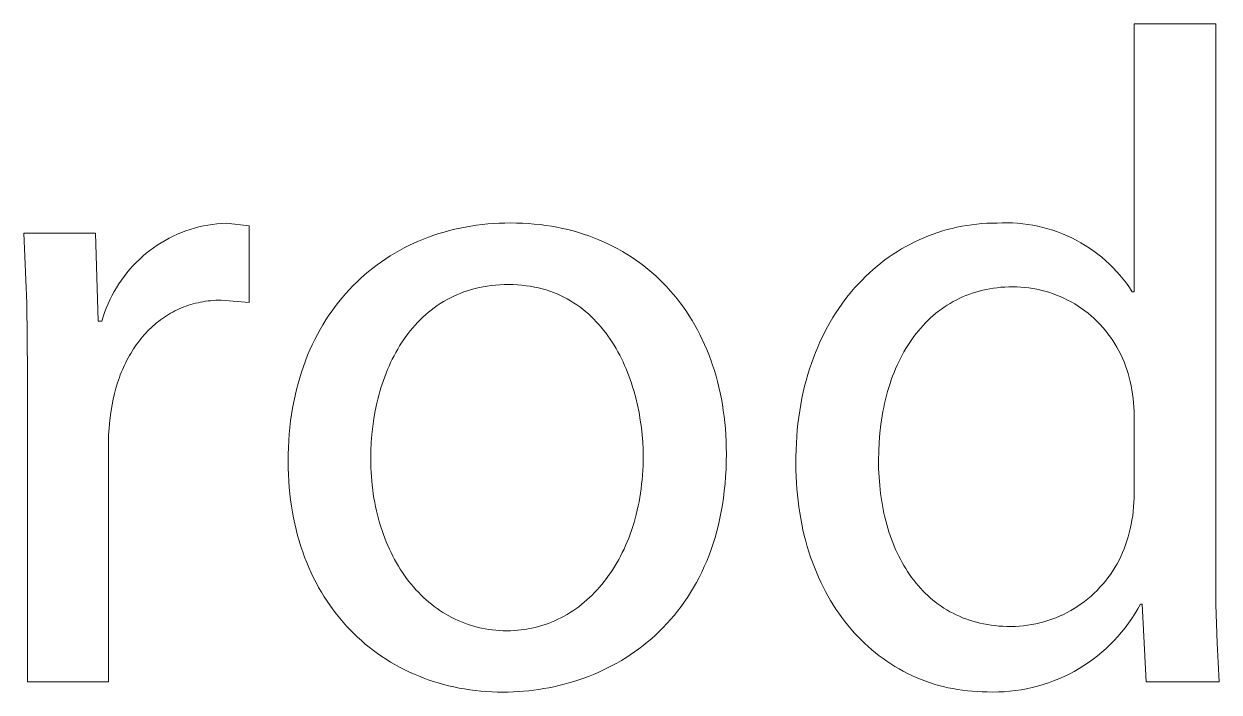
# Model space of a CAD drawing. Header units: millimetres. Extents: x 0 to 3480, y 0 to 2432.
# Drawn here: x 2216.65 to 2261.59, y 152.79 to 177.92 of the extents above; entities that cross this region are included whole.
import ezdxf

# ---------------------------------------------------------------- set-up
doc = ezdxf.new("R2010")
doc.units = ezdxf.units.MM
doc.header["$MEASUREMENT"] = 0
doc.layers.add('Domyślny', color=7, linetype='Continuous', true_color=0x000000)

msp = doc.modelspace()

# ---------------------------------------------------------------- linework, layer by layer
at = {"layer": 'Domyślny', "color": 18, "lineweight": 15, "true_color": 0x000000}
for p, q in [((2258.39, 167.845), (2258.39, 177.916)), ((2258.39, 177.916), (2261.461, 177.916)), ((2261.461, 177.916), (2261.461, 157.541)), ((2223.397, 170.32), (2223.566, 170.353)), ((2223.566, 170.353), (2223.736, 170.379)), ((2223.736, 170.379), (2223.906, 170.401)), ((2223.906, 170.401), (2224.078, 170.416)), ((2224.078, 170.416), (2224.249, 170.426)), ((2224.249, 170.426), (2225.118, 170.321)), ((2233.458, 170.315), (2233.666, 170.346)), ((2233.666, 170.346), (2233.876, 170.372)), ((2233.876, 170.372), (2234.087, 170.394)), ((2234.087, 170.394), (2234.3, 170.411)), ((2234.3, 170.411), (2234.515, 170.423)), ((2234.515, 170.423), (2234.731, 170.43)), ((2234.731, 170.43), (2234.949, 170.432)), ((2234.949, 170.432), (2235.175, 170.43)), ((2235.175, 170.43), (2235.398, 170.422)), ((2235.398, 170.422), (2235.619, 170.409)), ((2235.619, 170.409), (2235.838, 170.392)), ((2235.838, 170.392), (2236.055, 170.369)), ((2236.055, 170.369), (2236.268, 170.341)), ((2236.268, 170.341), (2236.48, 170.308)), ((2251.917, 170.307), (2252.103, 170.339)), ((2252.103, 170.339), (2252.29, 170.366)), ((2252.29, 170.366), (2252.479, 170.389)), ((2252.479, 170.389), (2252.668, 170.406)), ((2252.668, 170.406), (2252.859, 170.419)), ((2252.859, 170.419), (2253.051, 170.426)), ((2253.051, 170.426), (2253.244, 170.429)), ((2253.244, 170.429), (2253.437, 170.437)), ((2253.437, 170.437), (2253.629, 170.439)), ((2253.629, 170.439), (2253.822, 170.434)), ((2253.822, 170.434), (2254.014, 170.423)), ((2254.014, 170.423), (2254.206, 170.404)), ((2254.206, 170.404), (2254.397, 170.38)), ((2254.397, 170.38), (2254.587, 170.349)), ((2254.587, 170.349), (2254.776, 170.311)), ((2216.759, 167.413), (2216.646, 170.043)), ((2216.646, 170.043), (2219.335, 170.043)), ((2219.335, 170.043), (2219.44, 166.74)), ((2222.107, 169.856), (2222.26, 169.933)), ((2222.26, 169.933), (2222.417, 170.005)), ((2222.417, 170.005), (2222.575, 170.071)), ((2222.575, 170.071), (2222.736, 170.132)), ((2222.736, 170.132), (2222.899, 170.187)), ((2222.899, 170.187), (2223.063, 170.237)), ((2223.063, 170.237), (2223.23, 170.281)), ((2223.23, 170.281), (2223.397, 170.32)), ((2225.118, 170.321), (2225.118, 167.435)), ((2231.676, 169.826), (2231.865, 169.899)), ((2231.865, 169.899), (2232.057, 169.967)), ((2232.057, 169.967), (2232.25, 170.03)), ((2232.25, 170.03), (2232.446, 170.089)), ((2232.446, 170.089), (2232.645, 170.144)), ((2232.645, 170.144), (2232.845, 170.193)), ((2232.845, 170.193), (2233.047, 170.239)), ((2233.047, 170.239), (2233.252, 170.279)), ((2233.252, 170.279), (2233.458, 170.315)), ((2236.48, 170.308), (2236.688, 170.271)), ((2236.688, 170.271), (2236.894, 170.229)), ((2236.894, 170.229), (2237.098, 170.182)), ((2237.098, 170.182), (2237.298, 170.13)), ((2237.298, 170.13), (2237.496, 170.073)), ((2237.496, 170.073), (2237.692, 170.012)), ((2237.692, 170.012), (2237.884, 169.946)), ((2237.884, 169.946), (2238.073, 169.876)), ((2250.485, 169.877), (2250.658, 169.947)), ((2250.658, 169.947), (2250.833, 170.012)), ((2250.833, 170.012), (2251.01, 170.073)), ((2251.01, 170.073), (2251.188, 170.13)), ((2251.188, 170.13), (2251.368, 170.181)), ((2251.368, 170.181), (2251.549, 170.228)), ((2251.549, 170.228), (2251.732, 170.27)), ((2251.732, 170.27), (2251.917, 170.307)), ((2254.776, 170.311), (2254.964, 170.267)), ((2254.964, 170.267), (2255.15, 170.216)), ((2255.15, 170.216), (2255.334, 170.159)), ((2255.334, 170.159), (2255.516, 170.096)), ((2255.516, 170.096), (2255.696, 170.027)), ((2255.696, 170.027), (2255.873, 169.952)), ((2255.873, 169.952), (2256.047, 169.87)), ((2221.382, 169.396), (2221.52, 169.498)), ((2221.52, 169.498), (2221.662, 169.595)), ((2221.662, 169.595), (2221.807, 169.687)), ((2221.807, 169.687), (2221.955, 169.774)), ((2221.955, 169.774), (2222.107, 169.856)), ((2230.767, 169.396), (2230.944, 169.491)), ((2230.944, 169.491), (2231.123, 169.582)), ((2231.123, 169.582), (2231.305, 169.668)), ((2231.305, 169.668), (2231.489, 169.749)), ((2231.489, 169.749), (2231.676, 169.826)), ((2238.073, 169.876), (2238.26, 169.801)), ((2238.26, 169.801), (2238.444, 169.722)), ((2238.444, 169.722), (2238.625, 169.638)), ((2238.625, 169.638), (2238.802, 169.55)), ((2238.802, 169.55), (2238.977, 169.458)), ((2238.977, 169.458), (2239.149, 169.361)), ((2249.491, 169.36), (2249.651, 169.457)), ((2249.651, 169.457), (2249.814, 169.55)), ((2249.814, 169.55), (2249.979, 169.639)), ((2249.979, 169.639), (2250.145, 169.722)), ((2250.145, 169.722), (2250.314, 169.802)), ((2250.314, 169.802), (2250.485, 169.877)), ((2256.047, 169.87), (2256.219, 169.783)), ((2256.219, 169.783), (2256.388, 169.689)), ((2256.388, 169.689), (2256.553, 169.59)), ((2256.553, 169.59), (2256.715, 169.486)), ((2256.715, 169.486), (2256.873, 169.376)), ((2220.865, 168.943), (2220.988, 169.063)), ((2220.988, 169.063), (2221.115, 169.178)), ((2221.115, 169.178), (2221.247, 169.29)), ((2221.247, 169.29), (2221.382, 169.396)), ((2230.088, 168.973), (2230.254, 169.085)), ((2230.254, 169.085), (2230.422, 169.193)), ((2230.422, 169.193), (2230.593, 169.297)), ((2230.593, 169.297), (2230.767, 169.396)), ((2239.149, 169.361), (2239.317, 169.26)), ((2239.317, 169.26), (2239.482, 169.155)), ((2239.482, 169.155), (2239.645, 169.046)), ((2239.645, 169.046), (2239.803, 168.932)), ((2248.874, 168.926), (2249.024, 169.041)), ((2249.024, 169.041), (2249.177, 169.152)), ((2249.177, 169.152), (2249.333, 169.258)), ((2249.333, 169.258), (2249.491, 169.36)), ((2256.873, 169.376), (2257.027, 169.26)), ((2257.027, 169.26), (2257.178, 169.14)), ((2257.178, 169.14), (2257.324, 169.014)), ((2257.324, 169.014), (2257.465, 168.883)), ((2220.414, 168.425), (2220.52, 168.56)), ((2220.52, 168.56), (2220.63, 168.692)), ((2220.63, 168.692), (2220.745, 168.82)), ((2220.745, 168.82), (2220.865, 168.943)), ((2229.457, 168.481), (2229.61, 168.611)), ((2229.61, 168.611), (2229.767, 168.736)), ((2229.767, 168.736), (2229.926, 168.857)), ((2229.926, 168.857), (2230.088, 168.973)), ((2239.803, 168.932), (2239.959, 168.815)), ((2239.959, 168.815), (2240.111, 168.693)), ((2240.111, 168.693), (2240.26, 168.568)), ((2240.26, 168.568), (2240.406, 168.438)), ((2248.298, 168.423), (2248.437, 168.555)), ((2248.437, 168.555), (2248.58, 168.683)), ((2248.58, 168.683), (2248.726, 168.807)), ((2248.726, 168.807), (2248.874, 168.926)), ((2257.465, 168.883), (2257.602, 168.748)), ((2257.602, 168.748), (2257.735, 168.608)), ((2257.735, 168.608), (2257.862, 168.463)), ((2220.124, 167.998), (2220.216, 168.144)), ((2220.216, 168.144), (2220.312, 168.286)), ((2220.312, 168.286), (2220.414, 168.425)), ((2229.018, 168.068), (2229.161, 168.21)), ((2229.161, 168.21), (2229.308, 168.348)), ((2229.308, 168.348), (2229.457, 168.481)), ((2234.384, 168.093), (2234.225, 168.076)), ((2234.546, 168.105), (2234.384, 168.093)), ((2234.711, 168.112), (2234.546, 168.105)), ((2234.879, 168.115), (2234.711, 168.112)), ((2235.048, 168.112), (2234.879, 168.115)), ((2235.213, 168.104), (2235.048, 168.112)), ((2235.375, 168.091), (2235.213, 168.104)), ((2235.534, 168.073), (2235.375, 168.091)), ((2240.406, 168.438), (2240.548, 168.305)), ((2240.548, 168.305), (2240.687, 168.167)), ((2240.687, 168.167), (2240.822, 168.026)), ((2247.895, 168.002), (2248.027, 168.147)), ((2248.027, 168.147), (2248.161, 168.287)), ((2248.161, 168.287), (2248.298, 168.423)), ((2257.862, 168.463), (2257.985, 168.315)), ((2257.985, 168.315), (2258.102, 168.162)), ((2258.102, 168.162), (2258.214, 168.005)), ((2219.88, 167.544), (2219.956, 167.698)), ((2219.956, 167.698), (2220.038, 167.85)), ((2220.038, 167.85), (2220.124, 167.998)), ((2228.609, 167.618), (2228.742, 167.772)), ((2228.742, 167.772), (2228.878, 167.922)), ((2228.878, 167.922), (2229.018, 168.068)), ((2232.794, 167.672), (2232.667, 167.609)), ((2232.924, 167.731), (2232.794, 167.672)), ((2233.057, 167.785), (2232.924, 167.731)), ((2233.193, 167.836), (2233.057, 167.785)), ((2233.332, 167.883), (2233.193, 167.836)), ((2233.473, 167.926), (2233.332, 167.883)), ((2233.618, 167.965), (2233.473, 167.926)), ((2233.765, 167.999), (2233.618, 167.965)), ((2233.916, 168.029), (2233.765, 167.999)), ((2234.069, 168.055), (2233.916, 168.029)), ((2234.225, 168.076), (2234.069, 168.055)), ((2235.689, 168.05), (2235.534, 168.073)), ((2235.842, 168.023), (2235.689, 168.05)), ((2235.991, 167.991), (2235.842, 168.023)), ((2236.138, 167.954), (2235.991, 167.991)), ((2236.281, 167.912), (2236.138, 167.954)), ((2236.421, 167.866), (2236.281, 167.912)), ((2236.558, 167.816), (2236.421, 167.866)), ((2236.693, 167.762), (2236.558, 167.816)), ((2236.824, 167.704), (2236.693, 167.762)), ((2236.952, 167.641), (2236.824, 167.704)), ((2237.077, 167.575), (2236.952, 167.641)), ((2240.822, 168.026), (2240.953, 167.881)), ((2240.953, 167.881), (2241.081, 167.733)), ((2241.081, 167.733), (2241.206, 167.58)), ((2247.521, 167.544), (2247.643, 167.701)), ((2247.643, 167.701), (2247.767, 167.854)), ((2247.767, 167.854), (2247.895, 168.002)), ((2251.938, 167.648), (2251.819, 167.594)), ((2252.06, 167.7), (2251.938, 167.648)), ((2252.183, 167.748), (2252.06, 167.7)), ((2252.309, 167.792), (2252.183, 167.748)), ((2252.437, 167.832), (2252.309, 167.792)), ((2252.567, 167.869), (2252.437, 167.832)), ((2252.699, 167.903), (2252.567, 167.869)), ((2252.832, 167.932), (2252.699, 167.903)), ((2252.968, 167.958), (2252.832, 167.932)), ((2253.106, 167.98), (2252.968, 167.958)), ((2253.246, 167.998), (2253.106, 167.98)), ((2253.387, 168.012), (2253.246, 167.998)), ((2253.531, 168.022), (2253.387, 168.012)), ((2253.676, 168.028), (2253.531, 168.022)), ((2253.824, 168.03), (2253.676, 168.028)), ((2253.977, 168.028), (2253.824, 168.03)), ((2254.13, 168.021), (2253.977, 168.028)), ((2254.283, 168.008), (2254.13, 168.021)), ((2254.435, 167.99), (2254.283, 168.008)), ((2254.587, 167.967), (2254.435, 167.99)), ((2254.738, 167.939), (2254.587, 167.967)), ((2254.887, 167.906), (2254.738, 167.939)), ((2255.036, 167.868), (2254.887, 167.906)), ((2255.183, 167.825), (2255.036, 167.868)), ((2255.329, 167.776), (2255.183, 167.825)), ((2255.472, 167.723), (2255.329, 167.776)), ((2255.614, 167.665), (2255.472, 167.723)), ((2255.754, 167.602), (2255.614, 167.665)), ((2258.214, 168.005), (2258.32, 167.845)), ((2258.32, 167.845), (2258.39, 167.845)), ((2216.786, 164.781), (2216.759, 167.413)), ((2219.683, 167.068), (2219.743, 167.229)), ((2219.743, 167.229), (2219.809, 167.388)), ((2219.809, 167.388), (2219.88, 167.544)), ((2222.488, 167.202), (2222.404, 167.164)), ((2222.572, 167.238), (2222.488, 167.202)), ((2222.658, 167.273), (2222.572, 167.238)), ((2222.744, 167.305), (2222.658, 167.273)), ((2222.832, 167.335), (2222.744, 167.305)), ((2222.92, 167.363), (2222.832, 167.335)), ((2223.01, 167.389), (2222.92, 167.363)), ((2223.101, 167.413), (2223.01, 167.389)), ((2223.193, 167.434), (2223.101, 167.413)), ((2223.286, 167.454), (2223.193, 167.434)), ((2223.38, 167.471), (2223.286, 167.454)), ((2223.474, 167.486), (2223.38, 167.471)), ((2223.57, 167.499), (2223.474, 167.486)), ((2223.667, 167.509), (2223.57, 167.499)), ((2223.765, 167.518), (2223.667, 167.509)), ((2223.864, 167.523), (2223.765, 167.518)), ((2223.963, 167.527), (2223.864, 167.523)), ((2224.064, 167.528), (2223.963, 167.527)), ((2225.118, 167.435), (2224.064, 167.528)), ((2228.232, 167.131), (2228.354, 167.297)), ((2228.354, 167.297), (2228.48, 167.459)), ((2228.48, 167.459), (2228.609, 167.618)), ((2232.073, 167.243), (2231.962, 167.159)), ((2232.186, 167.323), (2232.073, 167.243)), ((2232.302, 167.4), (2232.186, 167.323)), ((2232.421, 167.473), (2232.302, 167.4)), ((2232.542, 167.543), (2232.421, 167.473)), ((2232.667, 167.609), (2232.542, 167.543)), ((2237.199, 167.505), (2237.077, 167.575)), ((2237.318, 167.431), (2237.199, 167.505)), ((2237.435, 167.354), (2237.318, 167.431)), ((2237.548, 167.273), (2237.435, 167.354)), ((2237.659, 167.189), (2237.548, 167.273)), ((2237.766, 167.101), (2237.659, 167.189)), ((2241.206, 167.58), (2241.326, 167.424)), ((2241.326, 167.424), (2241.443, 167.265)), ((2241.443, 167.265), (2241.557, 167.102)), ((2247.175, 167.05), (2247.287, 167.219)), ((2247.287, 167.219), (2247.402, 167.384)), ((2247.402, 167.384), (2247.521, 167.544)), ((2251.145, 167.193), (2251.041, 167.115)), ((2251.252, 167.268), (2251.145, 167.193)), ((2251.361, 167.34), (2251.252, 167.268)), ((2251.472, 167.408), (2251.361, 167.34)), ((2251.586, 167.473), (2251.472, 167.408)), ((2251.701, 167.535), (2251.586, 167.473)), ((2251.819, 167.594), (2251.701, 167.535)), ((2255.892, 167.534), (2255.754, 167.602)), ((2256.027, 167.462), (2255.892, 167.534)), ((2256.16, 167.385), (2256.027, 167.462)), ((2256.29, 167.304), (2256.16, 167.385)), ((2256.417, 167.218), (2256.29, 167.304)), ((2256.541, 167.128), (2256.417, 167.218)), ((2219.44, 166.74), (2219.579, 166.74)), ((2219.579, 166.74), (2219.628, 166.905)), ((2219.628, 166.905), (2219.683, 167.068)), ((2221.779, 166.787), (2221.706, 166.731)), ((2221.853, 166.841), (2221.779, 166.787)), ((2221.928, 166.892), (2221.853, 166.841)), ((2222.005, 166.942), (2221.928, 166.892)), ((2222.082, 166.991), (2222.005, 166.942)), ((2222.161, 167.037), (2222.082, 166.991)), ((2222.241, 167.081), (2222.161, 167.037)), ((2222.322, 167.123), (2222.241, 167.081)), ((2222.404, 167.164), (2222.322, 167.123)), ((2227.89, 166.607), (2228, 166.786)), ((2228, 166.786), (2228.114, 166.96)), ((2228.114, 166.96), (2228.232, 167.131)), ((2231.548, 166.794), (2231.451, 166.695)), ((2231.647, 166.89), (2231.548, 166.794)), ((2231.75, 166.983), (2231.647, 166.89)), ((2231.855, 167.073), (2231.75, 166.983)), ((2231.962, 167.159), (2231.855, 167.073)), ((2237.871, 167.011), (2237.766, 167.101)), ((2237.973, 166.917), (2237.871, 167.011)), ((2238.072, 166.82), (2237.973, 166.917)), ((2238.169, 166.72), (2238.072, 166.82)), ((2241.557, 167.102), (2241.666, 166.935)), ((2241.666, 166.935), (2241.772, 166.765)), ((2241.772, 166.765), (2241.874, 166.591)), ((2246.962, 166.701), (2247.067, 166.878)), ((2247.067, 166.878), (2247.175, 167.05)), ((2250.644, 166.771), (2250.55, 166.678)), ((2250.74, 166.862), (2250.644, 166.771)), ((2250.838, 166.949), (2250.74, 166.862)), ((2250.938, 167.034), (2250.838, 166.949)), ((2251.041, 167.115), (2250.938, 167.034)), ((2256.662, 167.034), (2256.541, 167.128)), ((2256.78, 166.936), (2256.662, 167.034)), ((2256.894, 166.834), (2256.78, 166.936)), ((2257.005, 166.727), (2256.894, 166.834)), ((2221.231, 166.293), (2221.168, 166.224)), ((2221.295, 166.361), (2221.231, 166.293)), ((2221.361, 166.427), (2221.295, 166.361)), ((2221.427, 166.491), (2221.361, 166.427)), ((2221.495, 166.554), (2221.427, 166.491)), ((2221.564, 166.615), (2221.495, 166.554)), ((2221.635, 166.674), (2221.564, 166.615)), ((2221.706, 166.731), (2221.635, 166.674)), ((2227.682, 166.239), (2227.784, 166.425)), ((2227.784, 166.425), (2227.89, 166.607)), ((2231.177, 166.382), (2231.091, 166.272)), ((2231.266, 166.489), (2231.177, 166.382)), ((2231.357, 166.593), (2231.266, 166.489)), ((2231.451, 166.695), (2231.357, 166.593)), ((2238.262, 166.618), (2238.169, 166.72)), ((2238.353, 166.513), (2238.262, 166.618)), ((2238.441, 166.405), (2238.353, 166.513)), ((2238.526, 166.295), (2238.441, 166.405)), ((2238.609, 166.182), (2238.526, 166.295)), ((2241.874, 166.591), (2241.972, 166.414)), ((2241.972, 166.414), (2242.066, 166.234)), ((2246.67, 166.149), (2246.764, 166.337)), ((2246.764, 166.337), (2246.861, 166.521)), ((2246.861, 166.521), (2246.962, 166.701)), ((2250.283, 166.38), (2250.199, 166.275)), ((2250.37, 166.482), (2250.283, 166.38)), ((2250.459, 166.581), (2250.37, 166.482)), ((2250.55, 166.678), (2250.459, 166.581)), ((2257.112, 166.618), (2257.005, 166.727)), ((2257.216, 166.504), (2257.112, 166.618)), ((2257.315, 166.388), (2257.216, 166.504)), ((2257.41, 166.267), (2257.315, 166.388)), ((2220.874, 165.853), (2220.819, 165.774)), ((2220.93, 165.93), (2220.874, 165.853)), ((2220.988, 166.006), (2220.93, 165.93)), ((2221.047, 166.08), (2220.988, 166.006)), ((2221.107, 166.153), (2221.047, 166.08)), ((2221.168, 166.224), (2221.107, 166.153)), ((2227.4, 165.657), (2227.489, 165.855)), ((2227.489, 165.855), (2227.583, 166.049)), ((2227.583, 166.049), (2227.682, 166.239)), ((2230.849, 165.929), (2230.774, 165.81)), ((2230.927, 166.046), (2230.849, 165.929)), ((2231.008, 166.16), (2230.927, 166.046)), ((2231.091, 166.272), (2231.008, 166.16)), ((2238.689, 166.067), (2238.609, 166.182)), ((2238.766, 165.95), (2238.689, 166.067)), ((2238.841, 165.831), (2238.766, 165.95)), ((2242.066, 166.234), (2242.156, 166.05)), ((2242.156, 166.05), (2242.242, 165.864)), ((2242.242, 165.864), (2242.324, 165.674)), ((2246.494, 165.762), (2246.58, 165.957)), ((2246.58, 165.957), (2246.67, 166.149)), ((2249.959, 165.943), (2249.884, 165.827)), ((2250.036, 166.056), (2249.959, 165.943)), ((2250.116, 166.167), (2250.036, 166.056)), ((2250.199, 166.275), (2250.116, 166.167)), ((2257.502, 166.144), (2257.41, 166.267)), ((2257.589, 166.018), (2257.502, 166.144)), ((2257.671, 165.889), (2257.589, 166.018)), ((2257.749, 165.757), (2257.671, 165.889)), ((2220.614, 165.444), (2220.566, 165.358)), ((2220.663, 165.529), (2220.614, 165.444)), ((2220.714, 165.612), (2220.663, 165.529)), ((2220.766, 165.694), (2220.714, 165.612)), ((2220.819, 165.774), (2220.766, 165.694)), ((2227.233, 165.25), (2227.314, 165.455)), ((2227.314, 165.455), (2227.4, 165.657)), ((2230.563, 165.44), (2230.499, 165.312)), ((2230.631, 165.565), (2230.563, 165.44)), ((2230.701, 165.688), (2230.631, 165.565)), ((2230.774, 165.81), (2230.701, 165.688)), ((2238.913, 165.71), (2238.841, 165.831)), ((2238.982, 165.587), (2238.913, 165.71)), ((2239.049, 165.462), (2238.982, 165.587)), ((2239.113, 165.335), (2239.049, 165.462)), ((2242.324, 165.674), (2242.401, 165.48)), ((2242.401, 165.48), (2242.475, 165.284)), ((2246.333, 165.36), (2246.411, 165.563)), ((2246.411, 165.563), (2246.494, 165.762)), ((2249.672, 165.464), (2249.606, 165.338)), ((2249.74, 165.588), (2249.672, 165.464)), ((2249.811, 165.709), (2249.74, 165.588)), ((2249.884, 165.827), (2249.811, 165.709)), ((2257.823, 165.622), (2257.749, 165.757)), ((2257.892, 165.485), (2257.823, 165.622)), ((2257.956, 165.346), (2257.892, 165.485)), ((2220.39, 164.999), (2220.349, 164.906)), ((2220.432, 165.091), (2220.39, 164.999)), ((2220.475, 165.181), (2220.432, 165.091)), ((2220.52, 165.27), (2220.475, 165.181)), ((2220.566, 165.358), (2220.52, 165.27)), ((2227.085, 164.827), (2227.157, 165.04)), ((2227.157, 165.04), (2227.233, 165.25)), ((2230.376, 165.052), (2230.319, 164.919)), ((2230.436, 165.183), (2230.376, 165.052)), ((2230.499, 165.312), (2230.436, 165.183)), ((2239.174, 165.207), (2239.113, 165.335)), ((2239.233, 165.078), (2239.174, 165.207)), ((2239.29, 164.947), (2239.233, 165.078)), ((2239.344, 164.814), (2239.29, 164.947)), ((2242.475, 165.284), (2242.545, 165.085)), ((2242.545, 165.085), (2242.61, 164.882)), ((2246.123, 164.73), (2246.189, 164.943)), ((2246.189, 164.943), (2246.259, 165.153)), ((2246.259, 165.153), (2246.333, 165.36)), ((2249.424, 164.945), (2249.368, 164.81)), ((2249.482, 165.079), (2249.424, 164.945)), ((2249.543, 165.21), (2249.482, 165.079)), ((2249.606, 165.338), (2249.543, 165.21)), ((2258.016, 165.205), (2257.956, 165.346)), ((2258.07, 165.061), (2258.016, 165.205)), ((2258.12, 164.916), (2258.07, 165.061)), ((2216.786, 153.18), (2216.786, 164.781)), ((2220.202, 164.522), (2220.169, 164.422)), ((2220.236, 164.62), (2220.202, 164.522)), ((2220.272, 164.716), (2220.236, 164.62)), ((2220.31, 164.812), (2220.272, 164.716)), ((2220.349, 164.906), (2220.31, 164.812)), ((2226.954, 164.39), (2227.017, 164.611)), ((2227.017, 164.611), (2227.085, 164.827)), ((2230.163, 164.511), (2230.116, 164.373)), ((2230.213, 164.649), (2230.163, 164.511)), ((2230.265, 164.785), (2230.213, 164.649)), ((2230.319, 164.919), (2230.265, 164.785)), ((2239.395, 164.681), (2239.344, 164.814)), ((2239.444, 164.546), (2239.395, 164.681)), ((2239.491, 164.411), (2239.444, 164.546)), ((2242.61, 164.882), (2242.671, 164.677)), ((2242.671, 164.677), (2242.728, 164.468)), ((2246.004, 164.291), (2246.061, 164.512)), ((2246.061, 164.512), (2246.123, 164.73)), ((2249.263, 164.532), (2249.214, 164.39)), ((2249.314, 164.672), (2249.263, 164.532)), ((2249.368, 164.81), (2249.314, 164.672)), ((2258.165, 164.769), (2258.12, 164.916)), ((2258.205, 164.621), (2258.165, 164.769)), ((2258.239, 164.472), (2258.205, 164.621)), ((2220.107, 164.22), (2220.052, 164.014)), ((2220.169, 164.422), (2220.107, 164.22)), ((2226.842, 163.938), (2226.896, 164.166)), ((2226.896, 164.166), (2226.954, 164.39)), ((2230.029, 164.091), (2229.99, 163.949)), ((2230.071, 164.233), (2230.029, 164.091)), ((2230.116, 164.373), (2230.071, 164.233)), ((2239.535, 164.274), (2239.491, 164.411)), ((2239.577, 164.137), (2239.535, 164.274)), ((2239.653, 163.861), (2239.577, 164.137)), ((2242.728, 164.468), (2242.78, 164.257)), ((2242.78, 164.257), (2242.829, 164.042)), ((2242.829, 164.042), (2242.872, 163.825)), ((2245.902, 163.839), (2245.951, 164.067)), ((2245.951, 164.067), (2246.004, 164.291)), ((2249.125, 164.099), (2249.084, 163.95)), ((2249.168, 164.245), (2249.125, 164.099)), ((2249.214, 164.39), (2249.168, 164.245)), ((2258.277, 164.314), (2258.239, 164.472)), ((2258.309, 164.155), (2258.277, 164.314)), ((2258.336, 163.995), (2258.309, 164.155)), ((2220.003, 163.803), (2219.961, 163.588)), ((2220.052, 164.014), (2220.003, 163.803)), ((2226.75, 163.471), (2226.793, 163.707)), ((2226.793, 163.707), (2226.842, 163.938)), ((2229.918, 163.661), (2229.856, 163.369)), ((2229.953, 163.805), (2229.918, 163.661)), ((2229.99, 163.949), (2229.953, 163.805)), ((2239.72, 163.582), (2239.653, 163.861)), ((2242.872, 163.825), (2242.912, 163.606)), ((2242.912, 163.606), (2242.946, 163.383)), ((2245.819, 163.374), (2245.858, 163.608)), ((2245.858, 163.608), (2245.902, 163.839)), ((2249.01, 163.647), (2248.976, 163.493)), ((2249.045, 163.8), (2249.01, 163.647)), ((2249.084, 163.95), (2249.045, 163.8)), ((2258.357, 163.834), (2258.336, 163.995)), ((2258.374, 163.672), (2258.357, 163.834)), ((2258.384, 163.51), (2258.374, 163.672)), ((2219.914, 163.305), (2219.877, 163.02)), ((2219.961, 163.588), (2219.914, 163.305)), ((2226.677, 162.99), (2226.711, 163.233)), ((2226.711, 163.233), (2226.75, 163.471)), ((2229.856, 163.369), (2229.804, 163.074)), ((2239.777, 163.303), (2239.72, 163.582)), ((2239.825, 163.023), (2239.777, 163.303)), ((2242.946, 163.383), (2242.977, 163.158)), ((2242.977, 163.158), (2243.002, 162.93)), ((2245.784, 163.136), (2245.819, 163.374)), ((2248.917, 163.178), (2248.892, 163.019)), ((2248.945, 163.337), (2248.917, 163.178)), ((2248.976, 163.493), (2248.945, 163.337)), ((2258.39, 163.348), (2258.384, 163.51)), ((2258.39, 163.185), (2258.39, 163.348)), ((2258.39, 160.253), (2258.39, 163.185)), ((2219.849, 162.735), (2219.831, 162.449)), ((2219.877, 163.02), (2219.849, 162.735)), ((2226.624, 162.495), (2226.648, 162.744)), ((2226.648, 162.744), (2226.677, 162.99)), ((2229.762, 162.777), (2229.729, 162.478)), ((2229.804, 163.074), (2229.762, 162.777)), ((2239.864, 162.744), (2239.825, 163.023)), ((2239.894, 162.466), (2239.864, 162.744)), ((2243.002, 162.93), (2243.024, 162.699)), ((2243.024, 162.699), (2243.04, 162.466)), ((2245.729, 162.65), (2245.754, 162.894)), ((2245.754, 162.894), (2245.784, 163.136)), ((2248.869, 162.857), (2248.831, 162.528)), ((2248.892, 163.019), (2248.869, 162.857)), ((2219.831, 162.449), (2219.822, 162.162)), ((2226.592, 161.985), (2226.605, 162.242)), ((2226.605, 162.242), (2226.624, 162.495)), ((2229.729, 162.478), (2229.706, 162.179)), ((2239.915, 162.19), (2239.894, 162.466)), ((2243.04, 162.466), (2243.052, 162.231)), ((2245.693, 162.15), (2245.708, 162.402)), ((2245.708, 162.402), (2245.729, 162.65)), ((2248.831, 162.528), (2248.804, 162.193)), ((2219.822, 162.162), (2219.822, 153.18)), ((2226.584, 161.726), (2226.592, 161.985)), ((2229.692, 161.878), (2229.687, 161.578)), ((2229.706, 162.179), (2229.692, 161.878)), ((2239.928, 161.917), (2239.915, 162.19)), ((2239.932, 161.648), (2239.928, 161.917)), ((2243.052, 162.231), (2243.059, 161.992)), ((2243.059, 161.992), (2243.061, 161.752)), ((2245.676, 161.638), (2245.682, 161.896)), ((2245.682, 161.896), (2245.693, 162.15)), ((2248.788, 161.852), (2248.782, 161.505)), ((2248.804, 162.193), (2248.788, 161.852)), ((2226.581, 161.462), (2226.584, 161.726)), ((2226.584, 161.214), (2226.581, 161.462)), ((2229.687, 161.578), (2229.689, 161.406)), ((2229.689, 161.406), (2229.693, 161.235)), ((2239.926, 161.294), (2239.931, 161.47)), ((2239.931, 161.47), (2239.932, 161.648)), ((2243.058, 161.462), (2243.049, 161.178)), ((2243.061, 161.752), (2243.058, 161.462)), ((2245.676, 161.378), (2245.676, 161.638)), ((2245.678, 161.138), (2245.676, 161.378)), ((2248.782, 161.505), (2248.787, 161.187)), ((2226.591, 160.969), (2226.584, 161.214)), ((2226.604, 160.727), (2226.591, 160.969)), ((2229.693, 161.235), (2229.701, 161.066)), ((2229.701, 161.066), (2229.712, 160.898)), ((2229.712, 160.898), (2229.725, 160.731)), ((2239.893, 160.777), (2239.907, 160.948)), ((2239.907, 160.948), (2239.918, 161.12)), ((2239.918, 161.12), (2239.926, 161.294)), ((2243.033, 160.898), (2243.012, 160.624)), ((2243.049, 161.178), (2243.033, 160.898)), ((2245.685, 160.901), (2245.678, 161.138)), ((2245.696, 160.667), (2245.685, 160.901)), ((2248.787, 161.187), (2248.802, 160.873)), ((2226.622, 160.488), (2226.604, 160.727)), ((2226.644, 160.252), (2226.622, 160.488)), ((2229.725, 160.731), (2229.742, 160.567)), ((2229.742, 160.567), (2229.762, 160.403)), ((2239.855, 160.44), (2239.875, 160.608)), ((2239.875, 160.608), (2239.893, 160.777)), ((2243.012, 160.624), (2242.984, 160.354)), ((2245.712, 160.435), (2245.696, 160.667)), ((2248.802, 160.873), (2248.826, 160.564)), ((2248.826, 160.564), (2248.86, 160.258)), ((2226.672, 160.019), (2226.644, 160.252)), ((2226.704, 159.789), (2226.672, 160.019)), ((2229.762, 160.403), (2229.784, 160.242)), ((2229.784, 160.242), (2229.809, 160.081)), ((2229.809, 160.081), (2229.838, 159.923)), ((2239.777, 159.949), (2239.806, 160.111)), ((2239.806, 160.111), (2239.832, 160.275)), ((2239.832, 160.275), (2239.855, 160.44)), ((2242.951, 160.09), (2242.912, 159.831)), ((2242.984, 160.354), (2242.951, 160.09)), ((2245.732, 160.206), (2245.712, 160.435)), ((2245.757, 159.98), (2245.732, 160.206)), ((2248.86, 160.258), (2248.904, 159.958)), ((2258.387, 159.92), (2258.391, 160.087)), ((2258.391, 160.087), (2258.39, 160.253)), ((2226.741, 159.562), (2226.704, 159.789)), ((2226.783, 159.339), (2226.741, 159.562)), ((2229.838, 159.923), (2229.869, 159.766)), ((2229.869, 159.766), (2229.903, 159.612)), ((2229.903, 159.612), (2229.939, 159.459)), ((2239.672, 159.476), (2239.71, 159.632)), ((2239.71, 159.632), (2239.745, 159.79)), ((2239.745, 159.79), (2239.777, 159.949)), ((2242.868, 159.577), (2242.818, 159.328)), ((2242.912, 159.831), (2242.868, 159.577)), ((2245.786, 159.756), (2245.757, 159.98)), ((2245.818, 159.535), (2245.786, 159.756)), ((2248.904, 159.958), (2248.929, 159.81)), ((2248.929, 159.81), (2248.957, 159.663)), ((2248.957, 159.663), (2248.987, 159.518)), ((2258.339, 159.422), (2258.36, 159.587)), ((2258.36, 159.587), (2258.376, 159.753)), ((2258.376, 159.753), (2258.387, 159.92)), ((2226.83, 159.118), (2226.783, 159.339)), ((2226.881, 158.901), (2226.83, 159.118)), ((2229.939, 159.459), (2229.979, 159.307)), ((2229.979, 159.307), (2230.021, 159.158)), ((2230.021, 159.158), (2230.065, 159.011)), ((2239.543, 159.021), (2239.588, 159.17)), ((2239.588, 159.17), (2239.632, 159.322)), ((2239.632, 159.322), (2239.672, 159.476)), ((2242.818, 159.328), (2242.762, 159.083)), ((2245.856, 159.317), (2245.818, 159.535)), ((2245.897, 159.101), (2245.856, 159.317)), ((2245.942, 158.889), (2245.897, 159.101)), ((2248.987, 159.518), (2249.02, 159.374)), ((2249.02, 159.374), (2249.055, 159.232)), ((2249.055, 159.232), (2249.093, 159.091)), ((2258.278, 159.094), (2258.311, 159.258)), ((2258.311, 159.258), (2258.339, 159.422)), ((2226.936, 158.687), (2226.881, 158.901)), ((2226.996, 158.476), (2226.936, 158.687)), ((2230.065, 159.011), (2230.113, 158.866)), ((2230.113, 158.866), (2230.163, 158.722)), ((2230.163, 158.722), (2230.215, 158.581)), ((2239.389, 158.585), (2239.443, 158.728)), ((2239.443, 158.728), (2239.494, 158.873)), ((2239.494, 158.873), (2239.543, 159.021)), ((2242.702, 158.844), (2242.636, 158.61)), ((2242.762, 159.083), (2242.702, 158.844)), ((2245.992, 158.68), (2245.942, 158.889)), ((2246.045, 158.473), (2245.992, 158.68)), ((2249.093, 159.091), (2249.133, 158.953)), ((2249.133, 158.953), (2249.176, 158.815)), ((2249.176, 158.815), (2249.221, 158.68)), ((2249.221, 158.68), (2249.268, 158.546)), ((2258.166, 158.628), (2258.205, 158.779)), ((2258.205, 158.779), (2258.239, 158.932)), ((2258.239, 158.932), (2258.278, 159.094)), ((2227.061, 158.268), (2226.996, 158.476)), ((2227.13, 158.064), (2227.061, 158.268)), ((2230.215, 158.581), (2230.271, 158.442)), ((2230.271, 158.442), (2230.328, 158.306)), ((2230.328, 158.306), (2230.389, 158.171)), ((2239.212, 158.17), (2239.273, 158.306)), ((2239.273, 158.306), (2239.332, 158.444)), ((2239.332, 158.444), (2239.389, 158.585)), ((2242.565, 158.38), (2242.489, 158.156)), ((2242.636, 158.61), (2242.565, 158.38)), ((2246.102, 158.269), (2246.045, 158.473)), ((2246.164, 158.069), (2246.102, 158.269)), ((2249.268, 158.546), (2249.318, 158.415)), ((2249.318, 158.415), (2249.37, 158.285)), ((2249.37, 158.285), (2249.425, 158.157)), ((2258.018, 158.182), (2258.072, 158.329)), ((2258.072, 158.329), (2258.122, 158.478)), ((2258.122, 158.478), (2258.166, 158.628)), ((2227.203, 157.863), (2227.13, 158.064)), ((2227.28, 157.666), (2227.203, 157.863)), ((2230.389, 158.171), (2230.451, 158.039)), ((2230.451, 158.039), (2230.516, 157.909)), ((2230.516, 157.909), (2230.584, 157.781)), ((2230.584, 157.781), (2230.654, 157.656)), ((2238.941, 157.65), (2239.013, 157.776)), ((2239.013, 157.776), (2239.082, 157.905)), ((2239.082, 157.905), (2239.148, 158.036)), ((2239.148, 158.036), (2239.212, 158.17)), ((2242.408, 157.936), (2242.322, 157.722)), ((2242.489, 158.156), (2242.408, 157.936)), ((2246.229, 157.871), (2246.164, 158.069)), ((2246.297, 157.677), (2246.229, 157.871)), ((2249.425, 158.157), (2249.482, 158.031)), ((2249.482, 158.031), (2249.541, 157.907)), ((2249.541, 157.907), (2249.603, 157.786)), ((2249.603, 157.786), (2249.668, 157.666)), ((2257.751, 157.616), (2257.825, 157.754)), ((2257.825, 157.754), (2257.894, 157.895)), ((2257.894, 157.895), (2257.958, 158.038)), ((2257.958, 158.038), (2258.018, 158.182)), ((2227.362, 157.472), (2227.28, 157.666)), ((2227.448, 157.281), (2227.362, 157.472)), ((2230.654, 157.656), (2230.726, 157.533)), ((2230.726, 157.533), (2230.801, 157.412)), ((2230.801, 157.412), (2230.878, 157.295)), ((2238.714, 157.287), (2238.792, 157.406)), ((2238.792, 157.406), (2238.868, 157.527)), ((2238.868, 157.527), (2238.941, 157.65)), ((2242.137, 157.307), (2242.038, 157.107)), ((2242.232, 157.512), (2242.137, 157.307)), ((2242.322, 157.722), (2242.232, 157.512)), ((2246.37, 157.486), (2246.297, 157.677)), ((2246.446, 157.298), (2246.37, 157.486)), ((2246.526, 157.113), (2246.446, 157.298)), ((2249.668, 157.666), (2249.735, 157.549)), ((2249.735, 157.549), (2249.804, 157.434)), ((2249.804, 157.434), (2249.876, 157.322)), ((2249.876, 157.322), (2249.95, 157.212)), ((2257.502, 157.219), (2257.589, 157.348)), ((2257.589, 157.348), (2257.672, 157.481)), ((2257.672, 157.481), (2257.751, 157.616)), ((2261.461, 157.541), (2261.469, 156.088)), ((2227.538, 157.094), (2227.448, 157.281)), ((2227.631, 156.911), (2227.538, 157.094)), ((2227.729, 156.731), (2227.631, 156.911)), ((2230.878, 157.295), (2230.957, 157.179)), ((2230.957, 157.179), (2231.039, 157.067)), ((2231.039, 157.067), (2231.123, 156.957)), ((2231.123, 156.957), (2231.209, 156.849)), ((2231.209, 156.849), (2231.297, 156.745)), ((2238.379, 156.84), (2238.466, 156.948)), ((2238.466, 156.948), (2238.551, 157.058)), ((2238.551, 157.058), (2238.634, 157.171)), ((2238.634, 157.171), (2238.714, 157.287)), ((2241.935, 156.911), (2241.827, 156.721)), ((2242.038, 157.107), (2241.935, 156.911)), ((2246.609, 156.932), (2246.526, 157.113)), ((2246.696, 156.754), (2246.609, 156.932)), ((2249.95, 157.212), (2250.027, 157.104)), ((2250.027, 157.104), (2250.106, 156.999)), ((2250.106, 156.999), (2250.187, 156.896)), ((2250.187, 156.896), (2250.271, 156.796)), ((2257.109, 156.732), (2257.213, 156.848)), ((2257.213, 156.848), (2257.313, 156.968)), ((2257.313, 156.968), (2257.41, 157.092)), ((2257.41, 157.092), (2257.502, 157.219)), ((2227.831, 156.554), (2227.729, 156.731)), ((2227.937, 156.381), (2227.831, 156.554)), ((2231.297, 156.745), (2231.387, 156.643)), ((2231.387, 156.643), (2231.48, 156.544)), ((2231.48, 156.544), (2231.574, 156.448)), ((2231.574, 156.448), (2231.671, 156.355)), ((2237.914, 156.346), (2238.011, 156.439)), ((2238.011, 156.439), (2238.106, 156.535)), ((2238.106, 156.535), (2238.199, 156.634)), ((2238.199, 156.634), (2238.29, 156.736)), ((2238.29, 156.736), (2238.379, 156.84)), ((2241.715, 156.535), (2241.599, 156.354)), ((2241.827, 156.721), (2241.715, 156.535)), ((2246.787, 156.579), (2246.696, 156.754)), ((2246.881, 156.408), (2246.787, 156.579)), ((2246.978, 156.24), (2246.881, 156.408)), ((2250.271, 156.796), (2250.357, 156.698)), ((2250.357, 156.698), (2250.446, 156.604)), ((2250.446, 156.604), (2250.537, 156.512)), ((2250.537, 156.512), (2250.631, 156.423)), ((2250.631, 156.423), (2250.727, 156.336)), ((2256.653, 156.303), (2256.773, 156.404)), ((2256.773, 156.404), (2256.888, 156.509)), ((2256.888, 156.509), (2257, 156.619)), ((2257, 156.619), (2257.109, 156.732)), ((2228.046, 156.212), (2227.937, 156.381)), ((2228.159, 156.047), (2228.046, 156.212)), ((2228.276, 155.885), (2228.159, 156.047)), ((2231.671, 156.355), (2231.769, 156.265)), ((2231.769, 156.265), (2231.87, 156.178)), ((2231.87, 156.178), (2231.972, 156.093)), ((2231.972, 156.093), (2232.077, 156.012)), ((2232.077, 156.012), (2232.183, 155.934)), ((2237.4, 155.927), (2237.507, 156.004)), ((2237.507, 156.004), (2237.611, 156.085)), ((2237.611, 156.085), (2237.714, 156.169)), ((2237.714, 156.169), (2237.815, 156.256)), ((2237.815, 156.256), (2237.914, 156.346)), ((2241.355, 156.006), (2241.228, 155.839)), ((2241.479, 156.177), (2241.355, 156.006)), ((2241.599, 156.354), (2241.479, 156.177)), ((2247.079, 156.075), (2246.978, 156.24)), ((2247.182, 155.914), (2247.079, 156.075)), ((2250.727, 156.336), (2250.826, 156.253)), ((2250.826, 156.253), (2250.927, 156.173)), ((2250.927, 156.173), (2251.03, 156.095)), ((2251.03, 156.095), (2251.136, 156.021)), ((2251.136, 156.021), (2251.244, 155.95)), ((2251.244, 155.95), (2251.355, 155.881)), ((2256.144, 155.939), (2256.276, 156.024)), ((2256.276, 156.024), (2256.405, 156.112)), ((2256.405, 156.112), (2256.531, 156.205)), ((2256.531, 156.205), (2256.653, 156.303)), ((2258.633, 156.104), (2258.53, 155.919)), ((2258.691, 156.104), (2258.633, 156.104)), ((2258.842, 153.184), (2258.691, 156.104)), ((2261.469, 156.088), (2261.512, 154.635)), ((2228.396, 155.727), (2228.276, 155.885)), ((2228.521, 155.573), (2228.396, 155.727)), ((2228.648, 155.422), (2228.521, 155.573)), ((2232.183, 155.934), (2232.291, 155.86)), ((2232.291, 155.86), (2232.402, 155.788)), ((2232.402, 155.788), (2232.514, 155.72)), ((2232.514, 155.72), (2232.627, 155.655)), ((2232.627, 155.655), (2232.743, 155.593)), ((2232.743, 155.593), (2232.86, 155.535)), ((2232.86, 155.535), (2232.979, 155.481)), ((2236.608, 155.476), (2236.726, 155.53)), ((2236.726, 155.53), (2236.842, 155.588)), ((2236.842, 155.588), (2236.957, 155.649)), ((2236.957, 155.649), (2237.07, 155.714)), ((2237.07, 155.714), (2237.182, 155.781)), ((2237.182, 155.781), (2237.292, 155.853)), ((2237.292, 155.853), (2237.4, 155.927)), ((2240.963, 155.519), (2240.825, 155.366)), ((2241.097, 155.676), (2240.963, 155.519)), ((2241.228, 155.839), (2241.097, 155.676)), ((2247.289, 155.757), (2247.182, 155.914)), ((2247.4, 155.603), (2247.289, 155.757)), ((2247.513, 155.453), (2247.4, 155.603)), ((2251.355, 155.881), (2251.468, 155.817)), ((2251.468, 155.817), (2251.584, 155.755)), ((2251.584, 155.755), (2251.702, 155.697)), ((2251.702, 155.697), (2251.822, 155.642)), ((2251.822, 155.642), (2251.945, 155.591)), ((2251.945, 155.591), (2252.071, 155.543)), ((2252.071, 155.543), (2252.198, 155.498)), ((2255.151, 155.481), (2255.299, 155.532)), ((2255.299, 155.532), (2255.446, 155.588)), ((2255.446, 155.588), (2255.59, 155.649)), ((2255.59, 155.649), (2255.732, 155.714)), ((2255.732, 155.714), (2255.872, 155.784)), ((2255.872, 155.784), (2256.009, 155.86)), ((2256.009, 155.86), (2256.144, 155.939)), ((2258.306, 155.558), (2258.185, 155.384)), ((2258.421, 155.737), (2258.306, 155.558)), ((2258.53, 155.919), (2258.421, 155.737)), ((2228.779, 155.276), (2228.648, 155.422)), ((2228.913, 155.133), (2228.779, 155.276)), ((2229.051, 154.994), (2228.913, 155.133)), ((2232.979, 155.481), (2233.1, 155.429)), ((2233.1, 155.429), (2233.222, 155.381)), ((2233.222, 155.381), (2233.346, 155.337)), ((2233.346, 155.337), (2233.472, 155.297)), ((2233.472, 155.297), (2233.599, 155.26)), ((2233.599, 155.26), (2233.728, 155.227)), ((2233.728, 155.227), (2233.858, 155.197)), ((2233.858, 155.197), (2233.99, 155.172)), ((2233.99, 155.172), (2234.123, 155.15)), ((2234.123, 155.15), (2234.257, 155.132)), ((2234.257, 155.132), (2234.394, 155.118)), ((2234.394, 155.118), (2234.531, 155.108)), ((2234.531, 155.108), (2234.67, 155.101)), ((2234.67, 155.101), (2234.81, 155.099)), ((2234.81, 155.099), (2234.946, 155.101)), ((2234.946, 155.101), (2235.081, 155.107)), ((2235.081, 155.107), (2235.216, 155.117)), ((2235.216, 155.117), (2235.349, 155.131)), ((2235.349, 155.131), (2235.48, 155.149)), ((2235.48, 155.149), (2235.611, 155.17)), ((2235.611, 155.17), (2235.74, 155.196)), ((2235.74, 155.196), (2235.868, 155.225)), ((2235.868, 155.225), (2235.995, 155.258)), ((2235.995, 155.258), (2236.12, 155.294)), ((2236.12, 155.294), (2236.244, 155.334)), ((2236.244, 155.334), (2236.367, 155.378)), ((2236.367, 155.378), (2236.488, 155.425)), ((2236.488, 155.425), (2236.608, 155.476)), ((2240.539, 155.073), (2240.392, 154.934)), ((2240.683, 155.217), (2240.539, 155.073)), ((2240.825, 155.366), (2240.683, 155.217)), ((2247.63, 155.307), (2247.513, 155.453)), ((2247.749, 155.164), (2247.63, 155.307)), ((2247.872, 155.025), (2247.749, 155.164)), ((2252.198, 155.498), (2252.329, 155.458)), ((2252.329, 155.458), (2252.461, 155.42)), ((2252.461, 155.42), (2252.596, 155.387)), ((2252.596, 155.387), (2252.734, 155.357)), ((2252.734, 155.357), (2252.874, 155.331)), ((2252.874, 155.331), (2253.017, 155.309)), ((2253.017, 155.309), (2253.162, 155.291)), ((2253.162, 155.291), (2253.309, 155.277)), ((2253.309, 155.277), (2253.459, 155.266)), ((2253.459, 155.266), (2253.611, 155.26)), ((2253.611, 155.26), (2253.766, 155.258)), ((2253.766, 155.258), (2253.922, 155.262)), ((2253.922, 155.262), (2254.078, 155.271)), ((2254.078, 155.271), (2254.234, 155.285)), ((2254.234, 155.285), (2254.39, 155.305)), ((2254.39, 155.305), (2254.544, 155.33)), ((2254.544, 155.33), (2254.698, 155.36)), ((2254.698, 155.36), (2254.85, 155.395)), ((2254.85, 155.395), (2255.001, 155.436)), ((2255.001, 155.436), (2255.151, 155.481)), ((2258.058, 155.214), (2257.925, 155.049)), ((2258.185, 155.384), (2258.058, 155.214)), ((2229.192, 154.859), (2229.051, 154.994)), ((2229.337, 154.728), (2229.192, 154.859)), ((2229.484, 154.601), (2229.337, 154.728)), ((2229.635, 154.478), (2229.484, 154.601)), ((2240.088, 154.67), (2239.932, 154.544)), ((2240.241, 154.8), (2240.088, 154.67)), ((2240.392, 154.934), (2240.241, 154.8)), ((2247.997, 154.89), (2247.872, 155.025)), ((2248.125, 154.759), (2247.997, 154.89)), ((2248.257, 154.631), (2248.125, 154.759)), ((2248.39, 154.508), (2248.257, 154.631)), ((2257.643, 154.732), (2257.494, 154.581)), ((2257.787, 154.888), (2257.643, 154.732)), ((2257.925, 155.049), (2257.787, 154.888)), ((2261.512, 154.635), (2261.589, 153.184)), ((2229.788, 154.359), (2229.635, 154.478)), ((2229.945, 154.244), (2229.788, 154.359)), ((2230.104, 154.133), (2229.945, 154.244)), ((2239.448, 154.194), (2239.282, 154.087)), ((2239.612, 154.306), (2239.448, 154.194)), ((2239.773, 154.423), (2239.612, 154.306)), ((2239.932, 154.544), (2239.773, 154.423)), ((2248.527, 154.388), (2248.39, 154.508)), ((2248.666, 154.273), (2248.527, 154.388)), ((2248.808, 154.161), (2248.666, 154.273)), ((2248.953, 154.054), (2248.808, 154.161)), ((2257.018, 154.159), (2256.85, 154.029)), ((2257.182, 154.294), (2257.018, 154.159)), ((2257.341, 154.435), (2257.182, 154.294)), ((2257.494, 154.581), (2257.341, 154.435)), ((2230.267, 154.027), (2230.104, 154.133)), ((2230.432, 153.924), (2230.267, 154.027)), ((2230.6, 153.826), (2230.432, 153.924)), ((2230.771, 153.732), (2230.6, 153.826)), ((2230.944, 153.643), (2230.771, 153.732)), ((2238.77, 153.791), (2238.596, 153.701)), ((2238.943, 153.885), (2238.77, 153.791)), ((2239.113, 153.984), (2238.943, 153.885)), ((2239.282, 154.087), (2239.113, 153.984)), ((2249.1, 153.95), (2248.953, 154.054)), ((2249.249, 153.851), (2249.1, 153.95)), ((2249.401, 153.756), (2249.249, 153.851)), ((2249.556, 153.666), (2249.401, 153.756)), ((2256.501, 153.788), (2256.321, 153.676)), ((2256.678, 153.905), (2256.501, 153.788)), ((2256.85, 154.029), (2256.678, 153.905)), ((2231.12, 153.557), (2230.944, 153.643)), ((2231.299, 153.476), (2231.12, 153.557)), ((2231.48, 153.4), (2231.299, 153.476)), ((2231.664, 153.327), (2231.48, 153.4)), ((2231.85, 153.259), (2231.664, 153.327)), ((2232.038, 153.196), (2231.85, 153.259)), ((2237.698, 153.316), (2237.514, 153.252)), ((2237.88, 153.384), (2237.698, 153.316)), ((2238.062, 153.457), (2237.88, 153.384)), ((2238.241, 153.534), (2238.062, 153.457)), ((2238.419, 153.615), (2238.241, 153.534)), ((2238.596, 153.701), (2238.419, 153.615)), ((2249.712, 153.579), (2249.556, 153.666)), ((2249.871, 153.497), (2249.712, 153.579)), ((2250.032, 153.419), (2249.871, 153.497)), ((2250.196, 153.346), (2250.032, 153.419)), ((2250.361, 153.277), (2250.196, 153.346)), ((2250.529, 153.213), (2250.361, 153.277)), ((2255.565, 153.292), (2255.368, 153.213)), ((2255.759, 153.378), (2255.565, 153.292)), ((2255.949, 153.471), (2255.759, 153.378)), ((2256.137, 153.57), (2255.949, 153.471)), ((2256.321, 153.676), (2256.137, 153.57)), ((2219.822, 153.18), (2216.786, 153.18)), ((2232.228, 153.137), (2232.038, 153.196)), ((2232.421, 153.083), (2232.228, 153.137)), ((2232.616, 153.033), (2232.421, 153.083)), ((2232.813, 152.988), (2232.616, 153.033)), ((2233.012, 152.947), (2232.813, 152.988)), ((2233.213, 152.912), (2233.012, 152.947)), ((2233.416, 152.88), (2233.213, 152.912)), ((2233.621, 152.854), (2233.416, 152.88)), ((2233.827, 152.832), (2233.621, 152.854)), ((2234.036, 152.815), (2233.827, 152.832)), ((2234.246, 152.803), (2234.036, 152.815)), ((2235.244, 152.811), (2235.053, 152.801)), ((2235.435, 152.825), (2235.244, 152.811)), ((2235.627, 152.843), (2235.435, 152.825)), ((2235.818, 152.866), (2235.627, 152.843)), ((2236.009, 152.892), (2235.818, 152.866)), ((2236.199, 152.922), (2236.009, 152.892)), ((2236.389, 152.957), (2236.199, 152.922)), ((2236.579, 152.996), (2236.389, 152.957)), ((2236.767, 153.038), (2236.579, 152.996)), ((2236.956, 153.086), (2236.767, 153.038)), ((2237.143, 153.137), (2236.956, 153.086)), ((2237.329, 153.192), (2237.143, 153.137)), ((2237.514, 153.252), (2237.329, 153.192)), ((2250.698, 153.153), (2250.529, 153.213)), ((2250.87, 153.097), (2250.698, 153.153)), ((2251.043, 153.047), (2250.87, 153.097)), ((2251.219, 153.001), (2251.043, 153.047)), ((2251.396, 152.959), (2251.219, 153.001)), ((2251.575, 152.922), (2251.396, 152.959)), ((2251.756, 152.891), (2251.575, 152.922)), ((2251.938, 152.863), (2251.756, 152.891)), ((2252.122, 152.841), (2251.938, 152.863)), ((2252.308, 152.824), (2252.122, 152.841)), ((2252.495, 152.811), (2252.308, 152.824)), ((2252.683, 152.804), (2252.495, 152.811)), ((2252.873, 152.801), (2252.683, 152.804)), ((2253.509, 152.808), (2253.297, 152.798)), ((2253.721, 152.824), (2253.509, 152.808)), ((2253.932, 152.848), (2253.721, 152.824)), ((2254.142, 152.879), (2253.932, 152.848)), ((2254.35, 152.917), (2254.142, 152.879)), ((2254.558, 152.962), (2254.35, 152.917)), ((2254.763, 153.015), (2254.558, 152.962)), ((2254.967, 153.074), (2254.763, 153.015)), ((2255.169, 153.14), (2254.967, 153.074)), ((2255.368, 153.213), (2255.169, 153.14)), ((2261.589, 153.184), (2258.842, 153.184)), ((2234.457, 152.796), (2234.246, 152.803)), ((2234.671, 152.793), (2234.457, 152.796)), ((2234.861, 152.795), (2234.671, 152.793)), ((2235.053, 152.801), (2234.861, 152.795)), ((2253.085, 152.796), (2252.873, 152.801)), ((2253.297, 152.798), (2253.085, 152.796))]:
    msp.add_line(p, q, dxfattribs=at)

doc.saveas('drawing.dxf')
